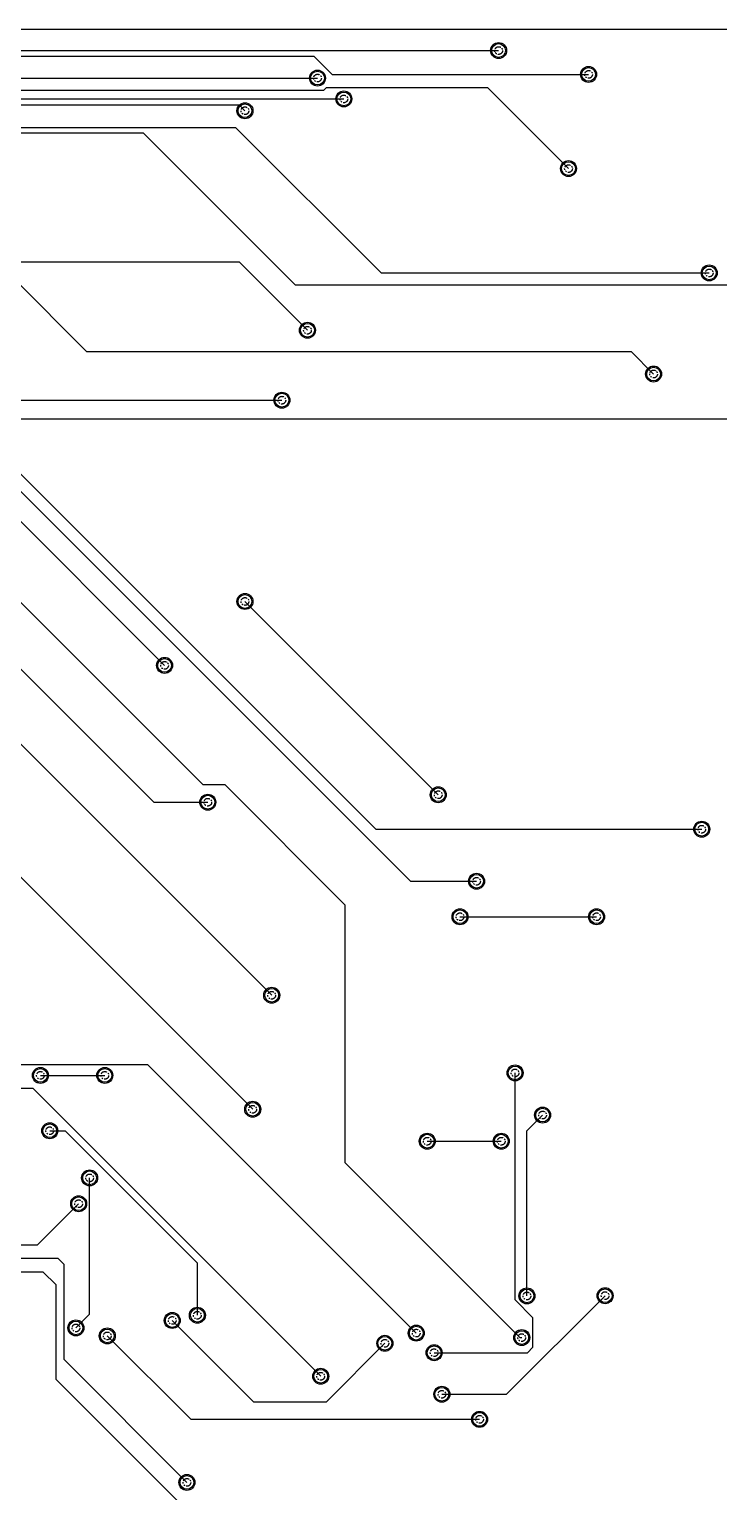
# Model space of a CAD drawing. Extents: x 208 to 628, y 649 to 1243.
# Drawn here: x 472.4 to 536, y 864.6 to 999.5 of the extents above; entities that cross this region are included whole.
import ezdxf

# ---------------------------------------------------------------- set-up
doc = ezdxf.new("R2010")
doc.units = 0
doc.header["$MEASUREMENT"] = 0
doc.linetypes.add('PHANTOM2', pattern=[1.25, 0.625, -0.125, 0.125, -0.125, 0.125, -0.125])
doc.layers.get('0').update_dxf_attribs({"linetype": 'CONTINUOUS'})
for name, color, linetype in [('BOTTOMLAYER', 250, 'CONTINUOUS'), ('BottomSolder', 6, 'CONTINUOUS'), ('MultiLayer', 9, 'CONTINUOUS'), ('VIAHOLELAYER', 255, 'PHANTOM2')]:
    doc.layers.add(name, color=color, linetype=linetype)

msp = doc.modelspace()

# ---------------------------------------------------------------- linework, layer by layer
msp.add_line((245.33, 999.496), (558.004, 999.496))
at = {"layer": 'BOTTOMLAYER'}
for p, q in [((452.317, 997.532), (515.721, 997.532)), ((452.768, 997.028), (498.659, 997.028)), ((498.659, 997.028), (500.357, 995.33)), ((451.235, 994.99), (499.01, 994.99)), ((500.357, 995.33), (524.019, 995.33)), ((451.698, 993.886), (499.606, 993.886)), ((451.889, 993.069), (501.439, 993.069)), ((499.606, 993.886), (499.831, 994.111)), ((499.831, 994.111), (514.697, 994.111)), ((514.697, 994.111), (522.165, 986.643)), ((429.543, 992.511), (491.786, 992.511)), ((491.786, 992.511), (492.32, 991.977)), ((448.929, 990.432), (491.453, 990.432)), ((491.453, 990.432), (504.868, 977.017)), ((449.433, 989.928), (482.94, 989.928)), ((482.94, 989.928), (496.943, 975.924)), ((457.669, 978.05), (491.769, 978.05)), ((491.769, 978.05), (498.086, 971.733)), ((504.868, 977.017), (535.144, 977.017)), ((470.984, 976.509), (477.715, 969.778)), ((496.943, 975.924), (538.573, 975.924)), ((460.288, 969.805), (504.385, 925.709)), ((477.715, 969.778), (527.931, 969.778)), ((527.931, 969.778), (530.014, 967.695)), ((466.869, 965.282), (495.724, 965.282)), ((467.287, 963.555), (539.742, 963.555)), ((465.625, 962.869), (507.585, 920.908)), ((457.118, 961.139), (488.435, 929.822)), ((437.337, 955.571), (493.031, 899.877)), ((449.101, 956.075), (494.784, 910.392)), ((469.435, 956.29), (484.903, 940.822)), ((460.214, 951.896), (483.913, 928.198)), ((492.32, 946.714), (510.151, 928.884)), ((488.435, 929.822), (490.454, 929.822)), ((490.454, 929.822), (501.566, 918.71)), ((483.913, 928.198), (488.891, 928.198)), ((504.385, 925.709), (534.459, 925.709)), ((507.585, 920.908), (513.681, 920.908)), ((501.566, 894.924), (501.566, 918.71)), ((512.155, 917.631), (524.756, 917.631)), ((470.628, 904.017), (483.328, 904.017)), ((483.328, 904.017), (508.119, 879.227)), ((473.448, 903.001), (479.389, 903.001)), ((517.237, 882.3), (517.237, 903.23)), ((467.326, 901.808), (472.742, 901.808)), ((472.742, 901.808), (499.305, 875.245)), ((518.33, 897.899), (519.775, 899.343)), ((474.309, 897.896), (475.725, 897.896)), ((475.725, 897.896), (487.926, 885.695)), ((518.33, 882.656), (518.33, 897.899)), ((509.135, 896.93), (515.965, 896.93)), ((501.566, 894.924), (517.674, 878.815)), ((477.991, 880.975), (477.991, 893.548)), ((473.194, 887.38), (476.978, 891.165)), ((462.5, 887.38), (473.194, 887.38)), ((461.891, 886.135), (475.048, 886.135)), ((475.048, 886.135), (475.632, 885.551)), ((475.632, 876.788), (475.632, 885.551)), ((487.926, 880.878), (487.926, 885.695)), ((461.484, 884.891), (473.676, 884.891)), ((473.676, 884.891), (474.896, 883.672)), ((474.896, 874.959), (474.896, 883.672)), ((516.45, 873.588), (525.543, 882.681)), ((517.237, 882.3), (518.888, 880.649)), ((476.724, 879.709), (477.991, 880.975)), ((485.61, 880.395), (493.103, 872.902)), ((518.888, 877.931), (518.888, 880.649)), ((479.62, 878.973), (487.316, 871.276)), ((499.838, 872.902), (505.223, 878.287)), ((517.674, 878.815), (517.851, 878.815)), ((509.77, 877.423), (518.38, 877.423)), ((518.38, 877.423), (518.888, 877.931)), ((475.632, 876.788), (486.961, 865.46)), ((474.896, 874.959), (486.199, 863.656)), ((493.103, 872.902), (499.838, 872.902)), ((510.481, 873.588), (516.45, 873.588)), ((487.316, 871.276), (513.961, 871.276))]:
    msp.add_line(p, q, dxfattribs=at)
for centre in [(515.721, 997.532), (499.01, 994.99), (524.019, 995.33), (501.439, 993.069), (492.32, 991.977), (522.165, 986.643), (535.144, 977.017), (498.086, 971.733), (530.014, 967.695), (495.724, 965.282), (492.32, 946.714), (484.903, 940.822), (510.151, 928.884), (488.891, 928.198), (534.459, 925.709), (513.681, 920.908), (512.155, 917.631), (524.756, 917.631), (494.784, 910.392), (517.237, 903.23), (473.448, 903.001), (479.389, 903.001), (493.031, 899.877), (519.775, 899.343), (474.309, 897.896), (509.135, 896.93), (515.965, 896.93), (477.991, 893.548), (476.978, 891.165), (518.33, 882.656), (525.543, 882.681), (485.61, 880.395), (487.926, 880.878), (476.724, 879.709), (479.62, 878.973), (508.119, 879.227), (505.223, 878.287), (517.851, 878.815), (509.77, 877.423), (499.305, 875.245), (510.481, 873.588), (513.961, 871.276), (486.961, 865.46)]:
    msp.add_circle(centre, 0.635, dxfattribs=at)
at = {"layer": 'BottomSolder'}
for centre in [(515.721, 997.532), (499.01, 994.99), (524.019, 995.33), (501.439, 993.069), (492.32, 991.977), (522.165, 986.643), (535.144, 977.017), (498.086, 971.733), (530.014, 967.695), (495.724, 965.282), (492.32, 946.714), (484.903, 940.822), (510.151, 928.884), (488.891, 928.198), (534.459, 925.709), (513.681, 920.908), (512.155, 917.631), (524.756, 917.631), (494.784, 910.392), (517.237, 903.23), (473.448, 903.001), (479.389, 903.001), (493.031, 899.877), (519.775, 899.343), (474.309, 897.896), (509.135, 896.93), (515.965, 896.93), (477.991, 893.548), (476.978, 891.165), (518.33, 882.656), (525.543, 882.681), (485.61, 880.395), (487.926, 880.878), (476.724, 879.709), (479.62, 878.973), (508.119, 879.227), (517.851, 878.815), (505.223, 878.287), (509.77, 877.423), (499.305, 875.245), (510.481, 873.588), (513.961, 871.276), (486.961, 865.46)]:
    msp.add_circle(centre, 0.737, dxfattribs=at)
at = {"layer": 'MultiLayer'}
for centre in [(515.721, 997.532), (499.01, 994.99), (524.019, 995.33), (501.439, 993.069), (492.32, 991.977), (522.165, 986.643), (535.144, 977.017), (498.086, 971.733), (530.014, 967.695), (495.724, 965.282), (492.32, 946.714), (484.903, 940.822), (510.151, 928.884), (488.891, 928.198), (534.459, 925.709), (513.681, 920.908), (512.155, 917.631), (524.756, 917.631), (494.784, 910.392), (517.237, 903.23), (473.448, 903.001), (479.389, 903.001), (493.031, 899.877), (519.775, 899.343), (474.309, 897.896), (509.135, 896.93), (515.965, 896.93), (477.991, 893.548), (476.978, 891.165), (518.33, 882.656), (525.543, 882.681), (485.61, 880.395), (487.926, 880.878), (476.724, 879.709), (479.62, 878.973), (508.119, 879.227), (505.223, 878.287), (517.851, 878.815), (509.77, 877.423), (499.305, 875.245), (510.481, 873.588), (513.961, 871.276), (486.961, 865.46)]:
    msp.add_circle(centre, 0.635, dxfattribs=at)
at = {"layer": 'VIAHOLELAYER'}
for centre in [(515.721, 997.532), (524.019, 995.33), (499.01, 994.99), (501.439, 993.069), (492.32, 991.977), (522.165, 986.643), (535.144, 977.017), (498.086, 971.733), (530.014, 967.695), (495.724, 965.282), (492.32, 946.714), (484.903, 940.822), (488.891, 928.198), (510.151, 928.884), (534.459, 925.709), (513.681, 920.908), (512.155, 917.631), (524.756, 917.631), (494.784, 910.392), (473.448, 903.001), (479.389, 903.001), (517.237, 903.23), (493.031, 899.877), (519.775, 899.343), (474.309, 897.896), (509.135, 896.93), (515.965, 896.93), (477.991, 893.548), (476.978, 891.165), (518.33, 882.656), (525.543, 882.681), (487.926, 880.878), (476.724, 879.709), (485.61, 880.395), (508.119, 879.227), (479.62, 878.973), (505.223, 878.287), (517.851, 878.815), (509.77, 877.423), (499.305, 875.245), (510.481, 873.588), (513.961, 871.276), (486.961, 865.46)]:
    msp.add_circle(centre, 0.356, dxfattribs=at)

doc.saveas('drawing.dxf')
